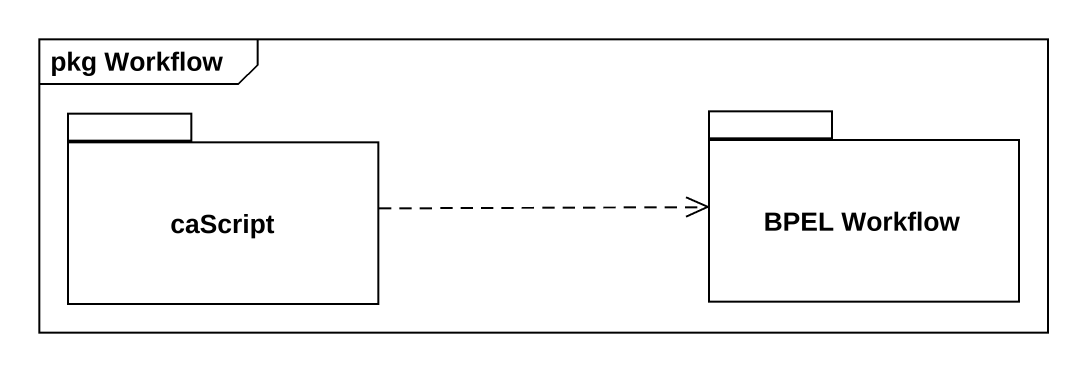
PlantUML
@startuml
mainframe pkg Workflow
package caScript {
}
package "BPEL Workflow" as BPEL_Workflow {
}
caScript .right.> BPEL_Workflow
@enduml
